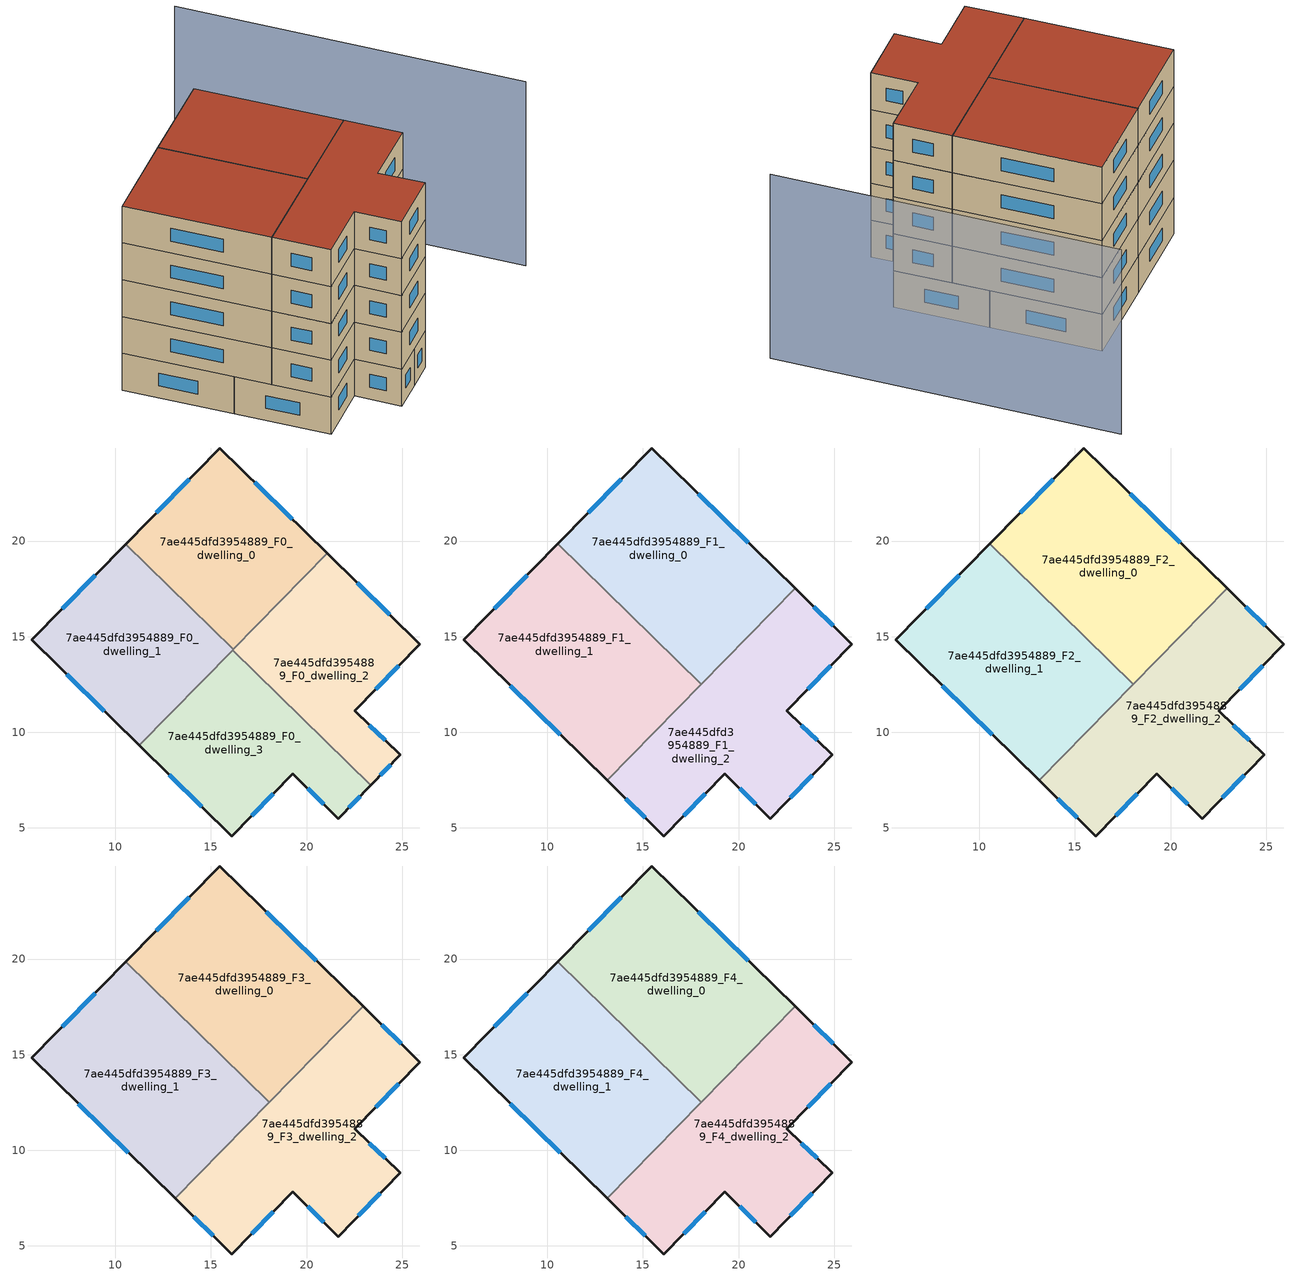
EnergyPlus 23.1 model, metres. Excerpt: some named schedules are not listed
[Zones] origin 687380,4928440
7ae445dfd3954889_F0_dwelling_0
 floor ground (EU_floor_Construction): 21.08,19.36 16.17,14.33 10.54,19.84 15.46,24.86 z0
 wall outside (EU_wall_Construction): 21.08,19.36 15.46,24.86 10.54,19.84 z0:3
 wall to 7ae445dfd3954889_F0_dwelling_1 (EU_wall_Construction): 10.54,19.84 16.17,14.33 z0:3
 wall to 7ae445dfd3954889_F0_dwelling_2 (EU_wall_Construction): 16.17,14.33 21.08,19.36 z0:3
 window (EU_Window_Construction): 13.86,23.23 12.14,21.48 / 19.25,21.15 17.29,23.07 z0.98:2.02
7ae445dfd3954889_F0_dwelling_1
 floor ground (EU_floor_Construction): 16.17,14.33 11.26,9.32 5.63,14.83 10.54,19.84 z0
 wall outside (EU_wall_Construction): 10.54,19.84 5.63,14.83 11.26,9.32 z0:3
 wall to 7ae445dfd3954889_F0_dwelling_3 (EU_wall_Construction): 11.26,9.32 16.13,14.3 z0:3
 wall to 7ae445dfd3954889_F0_dwelling_2 (EU_wall_Construction): 16.13,14.3 16.17,14.33 z0:3
 window (EU_Window_Construction): 8.94,18.21 7.23,16.46 / 7.46,13.03 9.42,11.11 z0.98:2.02
7ae445dfd3954889_F0_dwelling_2
 floor ground (EU_floor_Construction): 25.93,14.61 22.52,11.12 24.9,8.83 23.35,7.23 16.13,14.3 21.08,19.36 z0
 wall outside (EU_wall_Construction): 23.35,7.23 24.9,8.83 22.52,11.12 25.93,14.61 21.08,19.36 z0:3
 wall to 7ae445dfd3954889_F0_dwelling_3 (EU_wall_Construction): 16.13,14.3 23.35,7.23 z0:3
 window (EU_Window_Construction): 23.63,12.26 24.82,13.48 / 24.12,9.58 23.29,10.38 / 23.85,7.75 24.39,8.31 / 24.35,16.16 22.66,17.81 z0.98:2.02
 ceiling adiabatic (EU_roof_Construction): 18.01,12.46 22.96,17.52 21.08,19.36 16.13,14.3 z3
7ae445dfd3954889_F0_dwelling_3
 floor ground (EU_floor_Construction): 23.35,7.23 21.67,5.47 19.29,7.83 16.1,4.58 11.26,9.32 16.13,14.3 z0
 wall outside (EU_wall_Construction): 11.26,9.32 16.1,4.58 19.29,7.83 21.67,5.47 23.35,7.23 z0:3
 window (EU_Window_Construction): 17.13,5.64 18.25,6.77 / 12.83,7.77 14.52,6.12 / 22.21,6.05 22.8,6.66 / 20.06,7.07 20.89,6.24 z0.98:2.02
7ae445dfd3954889_F1_dwelling_0
 floor to 7ae445dfd3954889_F0_dwelling_0 (EU_floor_Construction): 21.08,19.35 16.17,14.34 10.54,19.84 15.46,24.86 z3
 floor adiabatic (EU_floor_Construction): 22.96,17.52 18.05,12.5 16.17,14.34 21.08,19.35 z3
 wall outside (EU_wall_Construction): 22.96,17.52 15.46,24.86 10.54,19.84 z3:6
 wall to 7ae445dfd3954889_F1_dwelling_1 (EU_wall_Construction): 10.54,19.84 18.05,12.5 z3:6
 wall to 7ae445dfd3954889_F1_dwelling_2 (EU_wall_Construction): 18.05,12.5 22.96,17.52 z3:6
 window (EU_Window_Construction): 13.86,23.23 12.14,21.48 / 20.52,19.91 17.9,22.48 z3.98:5.02
7ae445dfd3954889_F1_dwelling_1
 floor to 7ae445dfd3954889_F0_dwelling_1 (EU_floor_Construction): 16.17,14.33 11.26,9.32 5.63,14.83 10.54,19.84 z3
 floor to 7ae445dfd3954889_F0_dwelling_3 (EU_floor_Construction): 18.01,12.46 13.13,7.48 11.26,9.32 16.13,14.3 z3
 floor adiabatic (EU_floor_Construction): 18.05,12.5 18.01,12.46 16.13,14.3 16.17,14.34 z3
 wall outside (EU_wall_Construction): 10.54,19.84 5.63,14.83 13.13,7.48 z3:6
 wall to 7ae445dfd3954889_F1_dwelling_2 (EU_wall_Construction): 13.13,7.48 18.04,12.5 z3:6
 window (EU_Window_Construction): 8.94,18.21 7.23,16.46 / 8.07,12.44 10.69,9.87 z3.98:5.02
7ae445dfd3954889_F1_dwelling_2
 floor to 7ae445dfd3954889_F0_dwelling_2 (EU_floor_Construction): 25.93,14.61 22.52,11.12 24.9,8.83 23.35,7.23 18.01,12.46 22.96,17.52 z3
 floor to 7ae445dfd3954889_F0_dwelling_3 (EU_floor_Construction): 23.35,7.23 21.67,5.47 19.29,7.83 16.1,4.58 13.13,7.48 18.01,12.46 z3
 wall outside (EU_wall_Construction): 13.13,7.48 16.1,4.58 19.29,7.83 21.67,5.47 24.9,8.83 22.52,11.12 25.93,14.61 22.96,17.52 z3:6
 window (EU_Window_Construction): 24.96,15.56 23.92,16.57 / 23.63,12.26 24.82,13.48 / 24.12,9.58 23.29,10.38 / 22.72,6.57 23.85,7.74 / 20.06,7.07 20.89,6.24 / 17.13,5.64 18.25,6.77 / 14.1,6.53 15.13,5.52 z3.98:5.02
7ae445dfd3954889_F2_dwelling_0
 floor to 7ae445dfd3954889_F1_dwelling_0 (EU_floor_Construction): 22.96,17.52 18.05,12.5 10.54,19.84 15.46,24.86 z6
 wall outside (EU_wall_Construction): 22.96,17.52 15.46,24.86 10.54,19.84 z6:9
 wall to 7ae445dfd3954889_F2_dwelling_1 (EU_wall_Construction): 10.54,19.84 18.05,12.5 z6:9
 wall to 7ae445dfd3954889_F2_dwelling_2 (EU_wall_Construction): 18.05,12.5 22.96,17.52 z6:9
 window (EU_Window_Construction): 13.86,23.23 12.14,21.48 / 20.52,19.91 17.9,22.48 z6.98:8.02
7ae445dfd3954889_F2_dwelling_1
 floor to 7ae445dfd3954889_F1_dwelling_1 (EU_floor_Construction): 18.05,12.5 13.13,7.48 5.63,14.83 10.54,19.84 z6
 wall outside (EU_wall_Construction): 10.54,19.84 5.63,14.83 13.13,7.48 z6:9
 wall to 7ae445dfd3954889_F2_dwelling_2 (EU_wall_Construction): 13.13,7.48 18.04,12.5 z6:9
 window (EU_Window_Construction): 8.94,18.21 7.23,16.46 / 8.07,12.44 10.69,9.87 z6.98:8.02
7ae445dfd3954889_F2_dwelling_2
 floor to 7ae445dfd3954889_F1_dwelling_2 (EU_floor_Construction): 25.93,14.61 22.52,11.12 24.9,8.83 21.67,5.47 19.29,7.83 16.1,4.58 13.13,7.48 22.96,17.52 z6
 wall outside (EU_wall_Construction): 13.13,7.48 16.1,4.58 19.29,7.83 21.67,5.47 24.9,8.83 22.52,11.12 25.93,14.61 22.96,17.52 z6:9
 window (EU_Window_Construction): 24.96,15.56 23.92,16.57 / 23.63,12.26 24.82,13.48 / 24.12,9.58 23.29,10.38 / 22.72,6.57 23.85,7.74 / 20.06,7.07 20.89,6.24 / 17.13,5.64 18.25,6.77 / 14.1,6.53 15.13,5.52 z6.98:8.02
7ae445dfd3954889_F3_dwelling_0
 floor to 7ae445dfd3954889_F2_dwelling_0 (EU_floor_Construction): 22.96,17.52 18.05,12.5 10.54,19.84 15.46,24.86 z9
 wall outside (EU_wall_Construction): 22.96,17.52 15.46,24.86 10.54,19.84 z9:12
 wall to 7ae445dfd3954889_F3_dwelling_1 (EU_wall_Construction): 10.54,19.84 18.05,12.5 z9:12
 wall to 7ae445dfd3954889_F3_dwelling_2 (EU_wall_Construction): 18.05,12.5 22.96,17.52 z9:12
 window (EU_Window_Construction): 13.86,23.23 12.14,21.48 / 20.52,19.91 17.9,22.48 z9.98:11.02
7ae445dfd3954889_F3_dwelling_1
 floor to 7ae445dfd3954889_F2_dwelling_1 (EU_floor_Construction): 18.05,12.5 13.13,7.48 5.63,14.83 10.54,19.84 z9
 wall outside (EU_wall_Construction): 10.54,19.84 5.63,14.83 13.13,7.48 z9:12
 wall to 7ae445dfd3954889_F3_dwelling_2 (EU_wall_Construction): 13.13,7.48 18.04,12.5 z9:12
 window (EU_Window_Construction): 8.94,18.21 7.23,16.46 / 8.07,12.44 10.69,9.87 z9.98:11.02
7ae445dfd3954889_F3_dwelling_2
 floor to 7ae445dfd3954889_F2_dwelling_2 (EU_floor_Construction): 25.93,14.61 22.52,11.12 24.9,8.83 21.67,5.47 19.29,7.83 16.1,4.58 13.13,7.48 22.96,17.52 z9
 wall outside (EU_wall_Construction): 13.13,7.48 16.1,4.58 19.29,7.83 21.67,5.47 24.9,8.83 22.52,11.12 25.93,14.61 22.96,17.52 z9:12
 window (EU_Window_Construction): 24.96,15.56 23.92,16.57 / 23.63,12.26 24.82,13.48 / 24.12,9.58 23.29,10.38 / 22.72,6.57 23.85,7.74 / 20.06,7.07 20.89,6.24 / 17.13,5.64 18.25,6.77 / 14.1,6.53 15.13,5.52 z9.98:11.02
7ae445dfd3954889_F4_dwelling_0
 floor to 7ae445dfd3954889_F3_dwelling_0 (EU_floor_Construction): 22.96,17.52 18.05,12.5 10.54,19.84 15.46,24.86 z12
 wall outside (EU_wall_Construction): 22.96,17.52 15.46,24.86 10.54,19.84 z12:15
 wall to 7ae445dfd3954889_F4_dwelling_1 (EU_wall_Construction): 10.54,19.84 18.05,12.5 z12:15
 wall to 7ae445dfd3954889_F4_dwelling_2 (EU_wall_Construction): 18.05,12.5 22.96,17.52 z12:15
 window (EU_Window_Construction): 13.86,23.23 12.14,21.48 / 20.52,19.91 17.9,22.48 z12.98:14.02
 roof outside (EU_roof_Construction): 18.05,12.5 22.96,17.52 15.46,24.86 10.54,19.84 z15
7ae445dfd3954889_F4_dwelling_1
 floor to 7ae445dfd3954889_F3_dwelling_1 (EU_floor_Construction): 18.05,12.5 13.13,7.48 5.63,14.83 10.54,19.84 z12
 wall outside (EU_wall_Construction): 10.54,19.84 5.63,14.83 13.13,7.48 z12:15
 wall to 7ae445dfd3954889_F4_dwelling_2 (EU_wall_Construction): 13.13,7.48 18.04,12.5 z12:15
 window (EU_Window_Construction): 8.94,18.21 7.23,16.46 / 8.07,12.44 10.69,9.87 z12.98:14.02
 roof outside (EU_roof_Construction): 13.13,7.48 18.05,12.5 10.54,19.84 5.63,14.83 z15
7ae445dfd3954889_F4_dwelling_2
 floor to 7ae445dfd3954889_F3_dwelling_2 (EU_floor_Construction): 25.93,14.61 22.52,11.12 24.9,8.83 21.67,5.47 19.29,7.83 16.1,4.58 13.13,7.48 22.96,17.52 z12
 wall outside (EU_wall_Construction): 13.13,7.48 16.1,4.58 19.29,7.83 21.67,5.47 24.9,8.83 22.52,11.12 25.93,14.61 22.96,17.52 z12:15
 window (EU_Window_Construction): 24.96,15.56 23.92,16.57 / 23.63,12.26 24.82,13.48 / 24.12,9.58 23.29,10.38 / 22.72,6.57 23.85,7.74 / 20.06,7.07 20.89,6.24 / 17.13,5.64 18.25,6.77 / 14.1,6.53 15.13,5.52 z12.98:14.02
 roof outside (EU_roof_Construction): 21.67,5.47 24.9,8.83 22.52,11.12 25.93,14.61 22.96,17.52 13.13,7.48 16.1,4.58 19.29,7.83 z15
shading: 35.72,16.43 18.23,33.87 z0:15
[Building]
EU S2 Campaign: North Axis=0; Terrain=City; Solar Distribution=FullExterior
[Site:Location]
Bologna: Latitude=44.5; Longitude=11.25; Time Zone=1; Elevation=37
[SizingPeriod:WeatherFileDays]
AnnualSizingPeriod: Begin Month=1; Begin Day of Month=1; End Month=12; End Day of Month=31; Day of Week for Start Day=Monday; Use Weather File Daylight Saving Period=No; Use Weather File Rain and Snow Indicators=No
[MATERIAL]
EU_InternalMass_Material: Roughness=MediumRough; Thickness=0.1; Conductivity=1; Density=1800; Specific Heat=900; Thermal Absorptance=0.9; Solar Absorptance=0.7; Visible Absorptance=0.7
[MATERIAL:NOMASS] Roughness=MediumRough; Thermal Absorptance=0.9; Solar Absorptance=0.7; Visible Absorptance=0.7
Name | Thermal Resistance
EU_wall_NoMass | 0.905828
EU_roof_NoMass | 0.37593
EU_floor_NoMass | 0.67114
[WINDOWMATERIAL:SIMPLEGLAZINGSYSTEM]
EU_Window_SimpleGlazing: UFactor=4.52486; Solar Heat Gain Coefficient=0.85; Visible Transmittance=0.85
[CONSTRUCTION]
EU_wall_Construction: EU_wall_NoMass
EU_roof_Construction: EU_roof_NoMass
EU_floor_Construction: EU_floor_NoMass
EU_InternalMass_Construction: EU_InternalMass_Material
EU_Window_Construction: EU_Window_SimpleGlazing
[ZONE] Type=1; Multiplier=1; Ceiling Height=autocalculate; Floor Area=autocalculate; Part of Total Floor Area=Yes
Name | Volume
7ae445dfd3954889_F0_dwelling_0 | 165.972
7ae445dfd3954889_F1_dwelling_0; 7ae445dfd3954889_F2_dwelling_0; 7ae445dfd3954889_F3_dwelling_0; 7ae445dfd3954889_F4_dwelling_0 | 221.289
7ae445dfd3954889_F0_dwelling_1 | 165.971
7ae445dfd3954889_F1_dwelling_1; 7ae445dfd3954889_F2_dwelling_1; 7ae445dfd3954889_F3_dwelling_1; 7ae445dfd3954889_F4_dwelling_1 | 221.308
7ae445dfd3954889_F0_dwelling_2 | 165.978
7ae445dfd3954889_F1_dwelling_2; 7ae445dfd3954889_F2_dwelling_2; 7ae445dfd3954889_F3_dwelling_2; 7ae445dfd3954889_F4_dwelling_2 | 221.275
7ae445dfd3954889_F0_dwelling_3 | 165.959
[INTERNALMASS] Construction=EU_InternalMass_Construction
Name | Zone or ZoneList | Surface Area
7ae445dfd3954889_F0_dwelling_0_EU_InternalMass | 7ae445dfd3954889_F0_dwelling_0 | 55.3243
7ae445dfd3954889_F0_dwelling_1_EU_InternalMass | 7ae445dfd3954889_F0_dwelling_1 | 55.3237
7ae445dfd3954889_F0_dwelling_2_EU_InternalMass | 7ae445dfd3954889_F0_dwelling_2 | 55.3265
7ae445dfd3954889_F0_dwelling_3_EU_InternalMass | 7ae445dfd3954889_F0_dwelling_3 | 55.3209
7ae445dfd3954889_F1_dwelling_0_EU_InternalMass | 7ae445dfd3954889_F1_dwelling_0 | 73.7613
7ae445dfd3954889_F1_dwelling_1_EU_InternalMass | 7ae445dfd3954889_F1_dwelling_1 | 73.7695
7ae445dfd3954889_F1_dwelling_2_EU_InternalMass | 7ae445dfd3954889_F1_dwelling_2 | 73.7633
7ae445dfd3954889_F2_dwelling_0_EU_InternalMass | 7ae445dfd3954889_F2_dwelling_0 | 73.7613
7ae445dfd3954889_F2_dwelling_1_EU_InternalMass | 7ae445dfd3954889_F2_dwelling_1 | 73.7695
7ae445dfd3954889_F2_dwelling_2_EU_InternalMass | 7ae445dfd3954889_F2_dwelling_2 | 73.7633
7ae445dfd3954889_F3_dwelling_0_EU_InternalMass | 7ae445dfd3954889_F3_dwelling_0 | 73.7613
7ae445dfd3954889_F3_dwelling_1_EU_InternalMass | 7ae445dfd3954889_F3_dwelling_1 | 73.7695
7ae445dfd3954889_F3_dwelling_2_EU_InternalMass | 7ae445dfd3954889_F3_dwelling_2 | 73.7633
7ae445dfd3954889_F4_dwelling_0_EU_InternalMass | 7ae445dfd3954889_F4_dwelling_0 | 73.7613
7ae445dfd3954889_F4_dwelling_1_EU_InternalMass | 7ae445dfd3954889_F4_dwelling_1 | 73.7695
7ae445dfd3954889_F4_dwelling_2_EU_InternalMass | 7ae445dfd3954889_F4_dwelling_2 | 73.7633
[OTHEREQUIPMENT] Fuel Type=Electricity; Design Level Calculation Method=Watts/Area; Power per Zone Floor Area=1; Fraction Latent=0; Fraction Radiant=0; Fraction Lost=0; Carbon Dioxide Generation Rate=0; EndUse Subcategory=EU_Step8_InternalGains
Name | Zone or ZoneList or Space or SpaceList | Schedule
EU_Step8_InternalGain_7ae445dfd3954889_F0_dwelling_0_f000 | 7ae445dfd3954889_F0_dwelling_0 | EU_Step8_GainSchedule_7ae445dfd3954889_F0_dwelling_0_f000
EU_Step8_InternalGain_7ae445dfd3954889_F0_dwelling_1_f000 | 7ae445dfd3954889_F0_dwelling_1 | EU_Step8_GainSchedule_7ae445dfd3954889_F0_dwelling_1_f000
EU_Step8_InternalGain_7ae445dfd3954889_F0_dwelling_2_f000 | 7ae445dfd3954889_F0_dwelling_2 | EU_Step8_GainSchedule_7ae445dfd3954889_F0_dwelling_2_f000
EU_Step8_InternalGain_7ae445dfd3954889_F0_dwelling_3_f000 | 7ae445dfd3954889_F0_dwelling_3 | EU_Step8_GainSchedule_7ae445dfd3954889_F0_dwelling_3_f000
EU_Step8_InternalGain_7ae445dfd3954889_F1_dwelling_0_f000 | 7ae445dfd3954889_F1_dwelling_0 | EU_Step8_GainSchedule_7ae445dfd3954889_F1_dwelling_0_f000
EU_Step8_InternalGain_7ae445dfd3954889_F1_dwelling_1_f000 | 7ae445dfd3954889_F1_dwelling_1 | EU_Step8_GainSchedule_7ae445dfd3954889_F1_dwelling_1_f000
EU_Step8_InternalGain_7ae445dfd3954889_F1_dwelling_2_f000 | 7ae445dfd3954889_F1_dwelling_2 | EU_Step8_GainSchedule_7ae445dfd3954889_F1_dwelling_2_f000
EU_Step8_InternalGain_7ae445dfd3954889_F2_dwelling_0_f000 | 7ae445dfd3954889_F2_dwelling_0 | EU_Step8_GainSchedule_7ae445dfd3954889_F2_dwelling_0_f000
EU_Step8_InternalGain_7ae445dfd3954889_F2_dwelling_1_f000 | 7ae445dfd3954889_F2_dwelling_1 | EU_Step8_GainSchedule_7ae445dfd3954889_F2_dwelling_1_f000
EU_Step8_InternalGain_7ae445dfd3954889_F2_dwelling_2_f000 | 7ae445dfd3954889_F2_dwelling_2 | EU_Step8_GainSchedule_7ae445dfd3954889_F2_dwelling_2_f000
EU_Step8_InternalGain_7ae445dfd3954889_F3_dwelling_0_f000 | 7ae445dfd3954889_F3_dwelling_0 | EU_Step8_GainSchedule_7ae445dfd3954889_F3_dwelling_0_f000
EU_Step8_InternalGain_7ae445dfd3954889_F3_dwelling_1_f000 | 7ae445dfd3954889_F3_dwelling_1 | EU_Step8_GainSchedule_7ae445dfd3954889_F3_dwelling_1_f000
EU_Step8_InternalGain_7ae445dfd3954889_F3_dwelling_2_f000 | 7ae445dfd3954889_F3_dwelling_2 | EU_Step8_GainSchedule_7ae445dfd3954889_F3_dwelling_2_f000
EU_Step8_InternalGain_7ae445dfd3954889_F4_dwelling_0_f000 | 7ae445dfd3954889_F4_dwelling_0 | EU_Step8_GainSchedule_7ae445dfd3954889_F4_dwelling_0_f000
EU_Step8_InternalGain_7ae445dfd3954889_F4_dwelling_1_f000 | 7ae445dfd3954889_F4_dwelling_1 | EU_Step8_GainSchedule_7ae445dfd3954889_F4_dwelling_1_f000
EU_Step8_InternalGain_7ae445dfd3954889_F4_dwelling_2_f000 | 7ae445dfd3954889_F4_dwelling_2 | EU_Step8_GainSchedule_7ae445dfd3954889_F4_dwelling_2_f000
[ZONEVENTILATION:DESIGNFLOWRATE] Schedule=EU_AlwaysOn; Design Flow Rate Calculation Method=AirChanges/Hour; Air Changes per Hour=0.73129; Ventilation Type=Natural; Fan Pressure Rise=0; Fan Total Efficiency=1; Constant Term Coefficient=1; Temperature Term Coefficient=0; Velocity Term Coefficient=0; Velocity Squared Term Coefficient=0; Minimum Indoor Temperature=-100; Maximum Indoor Temperature=100; Delta Temperature=-100; Minimum Outdoor Temperature=-100; Maximum Outdoor Temperature=100; Maximum Wind Speed=40
Name | Zone or ZoneList or Space or SpaceList
EU_ConstantAir_7ae445dfd3954889_F0_dwelling_0 | 7ae445dfd3954889_F0_dwelling_0
EU_ConstantAir_7ae445dfd3954889_F0_dwelling_1 | 7ae445dfd3954889_F0_dwelling_1
EU_ConstantAir_7ae445dfd3954889_F0_dwelling_2 | 7ae445dfd3954889_F0_dwelling_2
EU_ConstantAir_7ae445dfd3954889_F0_dwelling_3 | 7ae445dfd3954889_F0_dwelling_3
EU_ConstantAir_7ae445dfd3954889_F1_dwelling_0 | 7ae445dfd3954889_F1_dwelling_0
EU_ConstantAir_7ae445dfd3954889_F1_dwelling_1 | 7ae445dfd3954889_F1_dwelling_1
EU_ConstantAir_7ae445dfd3954889_F1_dwelling_2 | 7ae445dfd3954889_F1_dwelling_2
EU_ConstantAir_7ae445dfd3954889_F2_dwelling_0 | 7ae445dfd3954889_F2_dwelling_0
EU_ConstantAir_7ae445dfd3954889_F2_dwelling_1 | 7ae445dfd3954889_F2_dwelling_1
EU_ConstantAir_7ae445dfd3954889_F2_dwelling_2 | 7ae445dfd3954889_F2_dwelling_2
EU_ConstantAir_7ae445dfd3954889_F3_dwelling_0 | 7ae445dfd3954889_F3_dwelling_0
EU_ConstantAir_7ae445dfd3954889_F3_dwelling_1 | 7ae445dfd3954889_F3_dwelling_1
EU_ConstantAir_7ae445dfd3954889_F3_dwelling_2 | 7ae445dfd3954889_F3_dwelling_2
EU_ConstantAir_7ae445dfd3954889_F4_dwelling_0 | 7ae445dfd3954889_F4_dwelling_0
EU_ConstantAir_7ae445dfd3954889_F4_dwelling_1 | 7ae445dfd3954889_F4_dwelling_1
EU_ConstantAir_7ae445dfd3954889_F4_dwelling_2 | 7ae445dfd3954889_F4_dwelling_2
[HVACTEMPLATE:THERMOSTAT] Constant Heating Setpoint=20; Constant Cooling Setpoint=50
EU_HeatOnly_7ae445dfd3954889_F0_dwelling_0; EU_HeatOnly_7ae445dfd3954889_F0_dwelling_1; EU_HeatOnly_7ae445dfd3954889_F0_dwelling_2; EU_HeatOnly_7ae445dfd3954889_F0_dwelling_3; EU_HeatOnly_7ae445dfd3954889_F1_dwelling_0; EU_HeatOnly_7ae445dfd3954889_F1_dwelling_1; EU_HeatOnly_7ae445dfd3954889_F1_dwelling_2; EU_HeatOnly_7ae445dfd3954889_F2_dwelling_0; EU_HeatOnly_7ae445dfd3954889_F2_dwelling_1; EU_HeatOnly_7ae445dfd3954889_F2_dwelling_2; EU_HeatOnly_7ae445dfd3954889_F3_dwelling_0; EU_HeatOnly_7ae445dfd3954889_F3_dwelling_1; EU_HeatOnly_7ae445dfd3954889_F3_dwelling_2; EU_HeatOnly_7ae445dfd3954889_F4_dwelling_0; EU_HeatOnly_7ae445dfd3954889_F4_dwelling_1; EU_HeatOnly_7ae445dfd3954889_F4_dwelling_2
